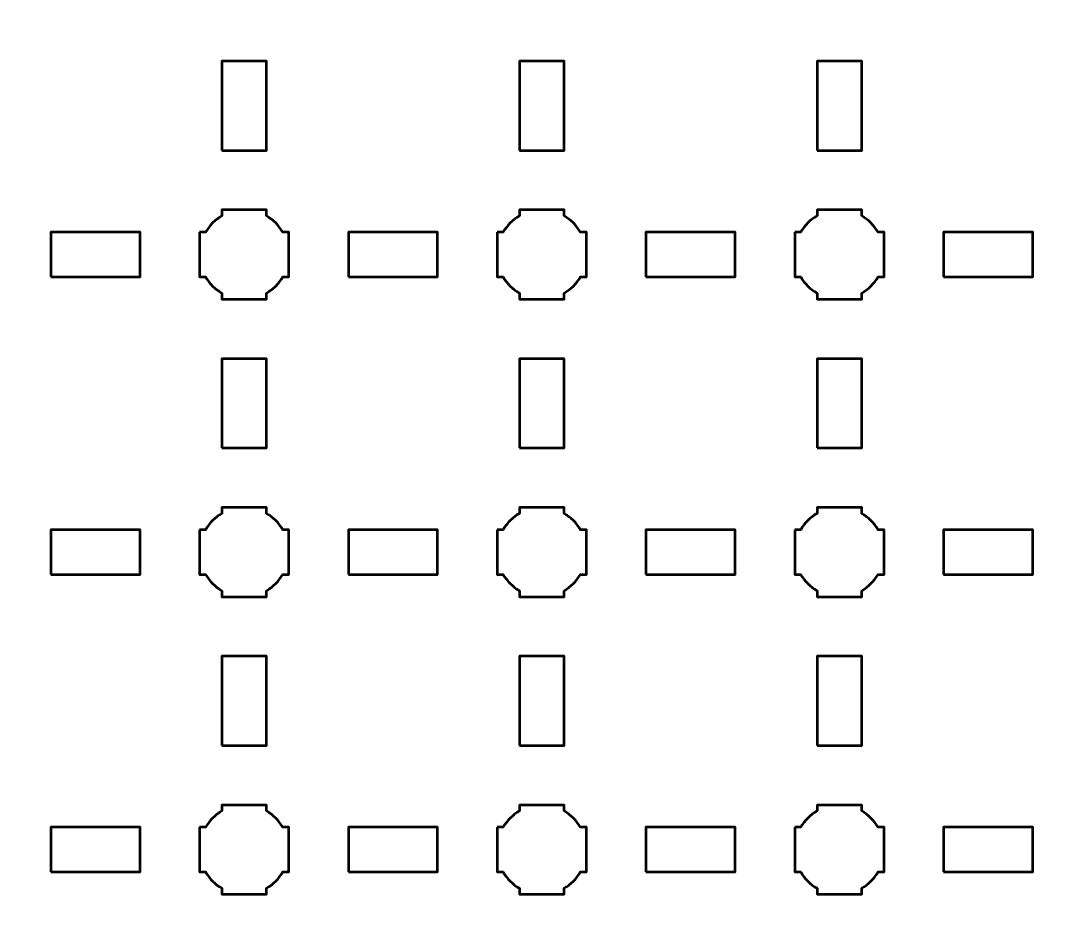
# Model space of a CAD drawing. Header units: centimetres. Extents: x -40.1 to 19.1, y -39.5 to 9.8.
# Drawn here: x -11 to -3.95, y -27.35 to -21.28 of the extents above; entities that cross this region are included whole.
import ezdxf

# ---------------------------------------------------------------- set-up
doc = ezdxf.new("R2010")
doc.units = ezdxf.units.CM
doc.header["$MEASUREMENT"] = 0
doc.layers.add('Layer 1', color=7, linetype='Continuous')

msp = doc.modelspace()

# ---------------------------------------------------------------- linework, layer by layer
at = {"layer": 'Layer 1', "lineweight": 53}
for points in [[(-9.65, -22.15), (-9.35, -22.15), (-9.35, -21.55), (-9.65, -21.55), (-9.65, -22.15)], [(-7.65, -22.15), (-7.35, -22.15), (-7.35, -21.55), (-7.65, -21.55), (-7.65, -22.15)], [(-5.65, -22.15), (-5.35, -22.15), (-5.35, -21.55), (-5.65, -21.55), (-5.65, -22.15)], [(-10.8, -23), (-10.2, -23), (-10.2, -22.7), (-10.8, -22.7), (-10.8, -23)], [(-8.8, -23), (-8.2, -23), (-8.2, -22.7), (-8.8, -22.7), (-8.8, -23)], [(-6.8, -23), (-6.2, -23), (-6.2, -22.7), (-6.8, -22.7), (-6.8, -23)], [(-4.8, -23), (-4.2, -23), (-4.2, -22.7), (-4.8, -22.7), (-4.8, -23)], [(-9.65, -24.15), (-9.35, -24.15), (-9.35, -23.55), (-9.65, -23.55), (-9.65, -24.15)], [(-7.65, -24.15), (-7.35, -24.15), (-7.35, -23.55), (-7.65, -23.55), (-7.65, -24.15)], [(-5.65, -24.15), (-5.35, -24.15), (-5.35, -23.55), (-5.65, -23.55), (-5.65, -24.15)], [(-10.8, -25), (-10.2, -25), (-10.2, -24.7), (-10.8, -24.7), (-10.8, -25)], [(-8.8, -25), (-8.2, -25), (-8.2, -24.7), (-8.8, -24.7), (-8.8, -25)], [(-6.8, -25), (-6.2, -25), (-6.2, -24.7), (-6.8, -24.7), (-6.8, -25)], [(-4.8, -25), (-4.2, -25), (-4.2, -24.7), (-4.8, -24.7), (-4.8, -25)], [(-9.65, -26.15), (-9.35, -26.15), (-9.35, -25.55), (-9.65, -25.55), (-9.65, -26.15)], [(-7.65, -26.15), (-7.35, -26.15), (-7.35, -25.55), (-7.65, -25.55), (-7.65, -26.15)], [(-5.65, -26.15), (-5.35, -26.15), (-5.35, -25.55), (-5.65, -25.55), (-5.65, -26.15)], [(-10.8, -27), (-10.2, -27), (-10.2, -26.7), (-10.8, -26.7), (-10.8, -27)], [(-8.8, -27), (-8.2, -27), (-8.2, -26.7), (-8.8, -26.7), (-8.8, -27)], [(-6.8, -27), (-6.2, -27), (-6.2, -26.7), (-6.8, -26.7), (-6.8, -27)], [(-4.8, -27), (-4.2, -27), (-4.2, -26.7), (-4.8, -26.7), (-4.8, -27)]]:
    msp.add_lwpolyline(points, close=True, dxfattribs=at)
for points, knots in [([(-40.15, -39), (-40.15, -39), (-40.15, 9.3), (-40.15, 9.3), (-40.15, 9.3), (-40.15, 9.57609), (-39.92609, 9.8), (-39.65, 9.8), (-39.65, 9.8), (-39.65, 9.8), (18.65, 9.8), (18.65, 9.8), (18.65, 9.8), (18.92609, 9.8), (19.15, 9.57609), (19.15, 9.3), (19.15, 9.3), (19.15, 9.3), (19.15, -39), (19.15, -39), (19.15, -39), (19.15, -39.27609), (18.92609, -39.5), (18.65, -39.5), (18.65, -39.5), (18.65, -39.5), (-39.65, -39.5), (-39.65, -39.5), (-39.65, -39.5), (-39.92609, -39.5), (-40.15, -39.27609), (-40.15, -39)], [0, 0, 0, 0, 0.125, 0.125, 0.125, 0.125, 0.25, 0.25, 0.25, 0.25, 0.375, 0.375, 0.375, 0.375, 0.5, 0.5, 0.5, 0.5, 0.625, 0.625, 0.625, 0.625, 0.75, 0.75, 0.75, 0.75, 0.875, 0.875, 0.875, 0.875, 1, 1, 1, 1]), ([(-9.8, -22.7), (-9.8, -22.7), (-9.75985, -22.7), (-9.75985, -22.7), (-9.75985, -22.7), (-9.7335, -22.65447), (-9.69553, -22.6165), (-9.65, -22.59015), (-9.65, -22.59015), (-9.65, -22.59015), (-9.65, -22.55), (-9.65, -22.55), (-9.65, -22.55), (-9.65, -22.55), (-9.5, -22.55), (-9.5, -22.55), (-9.5, -22.55), (-9.5, -22.55), (-9.35, -22.55), (-9.35, -22.55), (-9.35, -22.55), (-9.35, -22.55), (-9.35, -22.59015), (-9.35, -22.59015), (-9.35, -22.59015), (-9.30447, -22.6165), (-9.2665, -22.65447), (-9.24015, -22.7), (-9.24015, -22.7), (-9.24015, -22.7), (-9.2, -22.7), (-9.2, -22.7), (-9.2, -22.7), (-9.2, -22.7), (-9.2, -22.85), (-9.2, -22.85), (-9.2, -22.85), (-9.2, -22.85), (-9.2, -23), (-9.2, -23), (-9.2, -23), (-9.2, -23), (-9.24015, -23), (-9.24015, -23), (-9.24015, -23), (-9.2665, -23.04553), (-9.30447, -23.0835), (-9.35, -23.10985), (-9.35, -23.10985), (-9.35, -23.10985), (-9.35, -23.15), (-9.35, -23.15), (-9.35, -23.15), (-9.35, -23.15), (-9.5, -23.15), (-9.5, -23.15), (-9.5, -23.15), (-9.5, -23.15), (-9.65, -23.15), (-9.65, -23.15), (-9.65, -23.15), (-9.65, -23.15), (-9.65, -23.10985), (-9.65, -23.10985), (-9.65, -23.10985), (-9.69553, -23.0835), (-9.7335, -23.04553), (-9.75985, -23), (-9.75985, -23), (-9.75985, -23), (-9.8, -23), (-9.8, -23), (-9.8, -23), (-9.8, -23), (-9.8, -22.85), (-9.8, -22.85), (-9.8, -22.85), (-9.8, -22.85), (-9.8, -22.7), (-9.8, -22.7)], [0, 0, 0, 0, 0.05, 0.05, 0.05, 0.05, 0.1, 0.1, 0.1, 0.1, 0.15, 0.15, 0.15, 0.15, 0.2, 0.2, 0.2, 0.2, 0.25, 0.25, 0.25, 0.25, 0.3, 0.3, 0.3, 0.3, 0.35, 0.35, 0.35, 0.35, 0.4, 0.4, 0.4, 0.4, 0.45, 0.45, 0.45, 0.45, 0.5, 0.5, 0.5, 0.5, 0.55, 0.55, 0.55, 0.55, 0.6, 0.6, 0.6, 0.6, 0.65, 0.65, 0.65, 0.65, 0.7, 0.7, 0.7, 0.7, 0.75, 0.75, 0.75, 0.75, 0.8, 0.8, 0.8, 0.8, 0.85, 0.85, 0.85, 0.85, 0.9, 0.9, 0.9, 0.9, 0.95, 0.95, 0.95, 0.95, 1, 1, 1, 1]), ([(-7.8, -22.7), (-7.8, -22.7), (-7.75985, -22.7), (-7.75985, -22.7), (-7.75985, -22.7), (-7.7335, -22.65447), (-7.69553, -22.6165), (-7.65, -22.59015), (-7.65, -22.59015), (-7.65, -22.59015), (-7.65, -22.55), (-7.65, -22.55), (-7.65, -22.55), (-7.65, -22.55), (-7.5, -22.55), (-7.5, -22.55), (-7.5, -22.55), (-7.5, -22.55), (-7.35, -22.55), (-7.35, -22.55), (-7.35, -22.55), (-7.35, -22.55), (-7.35, -22.59015), (-7.35, -22.59015), (-7.35, -22.59015), (-7.30447, -22.6165), (-7.2665, -22.65447), (-7.24015, -22.7), (-7.24015, -22.7), (-7.24015, -22.7), (-7.2, -22.7), (-7.2, -22.7), (-7.2, -22.7), (-7.2, -22.7), (-7.2, -22.85), (-7.2, -22.85), (-7.2, -22.85), (-7.2, -22.85), (-7.2, -23), (-7.2, -23), (-7.2, -23), (-7.2, -23), (-7.24015, -23), (-7.24015, -23), (-7.24015, -23), (-7.2665, -23.04553), (-7.30447, -23.0835), (-7.35, -23.10985), (-7.35, -23.10985), (-7.35, -23.10985), (-7.35, -23.15), (-7.35, -23.15), (-7.35, -23.15), (-7.35, -23.15), (-7.5, -23.15), (-7.5, -23.15), (-7.5, -23.15), (-7.5, -23.15), (-7.65, -23.15), (-7.65, -23.15), (-7.65, -23.15), (-7.65, -23.15), (-7.65, -23.10985), (-7.65, -23.10985), (-7.65, -23.10985), (-7.69553, -23.0835), (-7.7335, -23.04553), (-7.75985, -23), (-7.75985, -23), (-7.75985, -23), (-7.8, -23), (-7.8, -23), (-7.8, -23), (-7.8, -23), (-7.8, -22.85), (-7.8, -22.85), (-7.8, -22.85), (-7.8, -22.85), (-7.8, -22.7), (-7.8, -22.7)], [0, 0, 0, 0, 0.05, 0.05, 0.05, 0.05, 0.1, 0.1, 0.1, 0.1, 0.15, 0.15, 0.15, 0.15, 0.2, 0.2, 0.2, 0.2, 0.25, 0.25, 0.25, 0.25, 0.3, 0.3, 0.3, 0.3, 0.35, 0.35, 0.35, 0.35, 0.4, 0.4, 0.4, 0.4, 0.45, 0.45, 0.45, 0.45, 0.5, 0.5, 0.5, 0.5, 0.55, 0.55, 0.55, 0.55, 0.6, 0.6, 0.6, 0.6, 0.65, 0.65, 0.65, 0.65, 0.7, 0.7, 0.7, 0.7, 0.75, 0.75, 0.75, 0.75, 0.8, 0.8, 0.8, 0.8, 0.85, 0.85, 0.85, 0.85, 0.9, 0.9, 0.9, 0.9, 0.95, 0.95, 0.95, 0.95, 1, 1, 1, 1]), ([(-5.8, -22.7), (-5.8, -22.7), (-5.75985, -22.7), (-5.75985, -22.7), (-5.75985, -22.7), (-5.7335, -22.65447), (-5.69553, -22.6165), (-5.65, -22.59015), (-5.65, -22.59015), (-5.65, -22.59015), (-5.65, -22.55), (-5.65, -22.55), (-5.65, -22.55), (-5.65, -22.55), (-5.5, -22.55), (-5.5, -22.55), (-5.5, -22.55), (-5.5, -22.55), (-5.35, -22.55), (-5.35, -22.55), (-5.35, -22.55), (-5.35, -22.55), (-5.35, -22.59015), (-5.35, -22.59015), (-5.35, -22.59015), (-5.30447, -22.6165), (-5.2665, -22.65447), (-5.24015, -22.7), (-5.24015, -22.7), (-5.24015, -22.7), (-5.2, -22.7), (-5.2, -22.7), (-5.2, -22.7), (-5.2, -22.7), (-5.2, -22.85), (-5.2, -22.85), (-5.2, -22.85), (-5.2, -22.85), (-5.2, -23), (-5.2, -23), (-5.2, -23), (-5.2, -23), (-5.24015, -23), (-5.24015, -23), (-5.24015, -23), (-5.2665, -23.04553), (-5.30447, -23.0835), (-5.35, -23.10985), (-5.35, -23.10985), (-5.35, -23.10985), (-5.35, -23.15), (-5.35, -23.15), (-5.35, -23.15), (-5.35, -23.15), (-5.5, -23.15), (-5.5, -23.15), (-5.5, -23.15), (-5.5, -23.15), (-5.65, -23.15), (-5.65, -23.15), (-5.65, -23.15), (-5.65, -23.15), (-5.65, -23.10985), (-5.65, -23.10985), (-5.65, -23.10985), (-5.69553, -23.0835), (-5.7335, -23.04553), (-5.75985, -23), (-5.75985, -23), (-5.75985, -23), (-5.8, -23), (-5.8, -23), (-5.8, -23), (-5.8, -23), (-5.8, -22.85), (-5.8, -22.85), (-5.8, -22.85), (-5.8, -22.85), (-5.8, -22.7), (-5.8, -22.7)], [0, 0, 0, 0, 0.05, 0.05, 0.05, 0.05, 0.1, 0.1, 0.1, 0.1, 0.15, 0.15, 0.15, 0.15, 0.2, 0.2, 0.2, 0.2, 0.25, 0.25, 0.25, 0.25, 0.3, 0.3, 0.3, 0.3, 0.35, 0.35, 0.35, 0.35, 0.4, 0.4, 0.4, 0.4, 0.45, 0.45, 0.45, 0.45, 0.5, 0.5, 0.5, 0.5, 0.55, 0.55, 0.55, 0.55, 0.6, 0.6, 0.6, 0.6, 0.65, 0.65, 0.65, 0.65, 0.7, 0.7, 0.7, 0.7, 0.75, 0.75, 0.75, 0.75, 0.8, 0.8, 0.8, 0.8, 0.85, 0.85, 0.85, 0.85, 0.9, 0.9, 0.9, 0.9, 0.95, 0.95, 0.95, 0.95, 1, 1, 1, 1]), ([(-9.8, -24.7), (-9.8, -24.7), (-9.75985, -24.7), (-9.75985, -24.7), (-9.75985, -24.7), (-9.7335, -24.65447), (-9.69553, -24.6165), (-9.65, -24.59015), (-9.65, -24.59015), (-9.65, -24.59015), (-9.65, -24.55), (-9.65, -24.55), (-9.65, -24.55), (-9.65, -24.55), (-9.5, -24.55), (-9.5, -24.55), (-9.5, -24.55), (-9.5, -24.55), (-9.35, -24.55), (-9.35, -24.55), (-9.35, -24.55), (-9.35, -24.55), (-9.35, -24.59015), (-9.35, -24.59015), (-9.35, -24.59015), (-9.30447, -24.6165), (-9.2665, -24.65447), (-9.24015, -24.7), (-9.24015, -24.7), (-9.24015, -24.7), (-9.2, -24.7), (-9.2, -24.7), (-9.2, -24.7), (-9.2, -24.7), (-9.2, -24.85), (-9.2, -24.85), (-9.2, -24.85), (-9.2, -24.85), (-9.2, -25), (-9.2, -25), (-9.2, -25), (-9.2, -25), (-9.24015, -25), (-9.24015, -25), (-9.24015, -25), (-9.2665, -25.04553), (-9.30447, -25.0835), (-9.35, -25.10985), (-9.35, -25.10985), (-9.35, -25.10985), (-9.35, -25.15), (-9.35, -25.15), (-9.35, -25.15), (-9.35, -25.15), (-9.5, -25.15), (-9.5, -25.15), (-9.5, -25.15), (-9.5, -25.15), (-9.65, -25.15), (-9.65, -25.15), (-9.65, -25.15), (-9.65, -25.15), (-9.65, -25.10985), (-9.65, -25.10985), (-9.65, -25.10985), (-9.69553, -25.0835), (-9.7335, -25.04553), (-9.75985, -25), (-9.75985, -25), (-9.75985, -25), (-9.8, -25), (-9.8, -25), (-9.8, -25), (-9.8, -25), (-9.8, -24.85), (-9.8, -24.85), (-9.8, -24.85), (-9.8, -24.85), (-9.8, -24.7), (-9.8, -24.7)], [0, 0, 0, 0, 0.05, 0.05, 0.05, 0.05, 0.1, 0.1, 0.1, 0.1, 0.15, 0.15, 0.15, 0.15, 0.2, 0.2, 0.2, 0.2, 0.25, 0.25, 0.25, 0.25, 0.3, 0.3, 0.3, 0.3, 0.35, 0.35, 0.35, 0.35, 0.4, 0.4, 0.4, 0.4, 0.45, 0.45, 0.45, 0.45, 0.5, 0.5, 0.5, 0.5, 0.55, 0.55, 0.55, 0.55, 0.6, 0.6, 0.6, 0.6, 0.65, 0.65, 0.65, 0.65, 0.7, 0.7, 0.7, 0.7, 0.75, 0.75, 0.75, 0.75, 0.8, 0.8, 0.8, 0.8, 0.85, 0.85, 0.85, 0.85, 0.9, 0.9, 0.9, 0.9, 0.95, 0.95, 0.95, 0.95, 1, 1, 1, 1]), ([(-7.8, -24.7), (-7.8, -24.7), (-7.75985, -24.7), (-7.75985, -24.7), (-7.75985, -24.7), (-7.7335, -24.65447), (-7.69553, -24.6165), (-7.65, -24.59015), (-7.65, -24.59015), (-7.65, -24.59015), (-7.65, -24.55), (-7.65, -24.55), (-7.65, -24.55), (-7.65, -24.55), (-7.5, -24.55), (-7.5, -24.55), (-7.5, -24.55), (-7.5, -24.55), (-7.35, -24.55), (-7.35, -24.55), (-7.35, -24.55), (-7.35, -24.55), (-7.35, -24.59015), (-7.35, -24.59015), (-7.35, -24.59015), (-7.30447, -24.6165), (-7.2665, -24.65447), (-7.24015, -24.7), (-7.24015, -24.7), (-7.24015, -24.7), (-7.2, -24.7), (-7.2, -24.7), (-7.2, -24.7), (-7.2, -24.7), (-7.2, -24.85), (-7.2, -24.85), (-7.2, -24.85), (-7.2, -24.85), (-7.2, -25), (-7.2, -25), (-7.2, -25), (-7.2, -25), (-7.24015, -25), (-7.24015, -25), (-7.24015, -25), (-7.2665, -25.04553), (-7.30447, -25.0835), (-7.35, -25.10985), (-7.35, -25.10985), (-7.35, -25.10985), (-7.35, -25.15), (-7.35, -25.15), (-7.35, -25.15), (-7.35, -25.15), (-7.5, -25.15), (-7.5, -25.15), (-7.5, -25.15), (-7.5, -25.15), (-7.65, -25.15), (-7.65, -25.15), (-7.65, -25.15), (-7.65, -25.15), (-7.65, -25.10985), (-7.65, -25.10985), (-7.65, -25.10985), (-7.69553, -25.0835), (-7.7335, -25.04553), (-7.75985, -25), (-7.75985, -25), (-7.75985, -25), (-7.8, -25), (-7.8, -25), (-7.8, -25), (-7.8, -25), (-7.8, -24.85), (-7.8, -24.85), (-7.8, -24.85), (-7.8, -24.85), (-7.8, -24.7), (-7.8, -24.7)], [0, 0, 0, 0, 0.05, 0.05, 0.05, 0.05, 0.1, 0.1, 0.1, 0.1, 0.15, 0.15, 0.15, 0.15, 0.2, 0.2, 0.2, 0.2, 0.25, 0.25, 0.25, 0.25, 0.3, 0.3, 0.3, 0.3, 0.35, 0.35, 0.35, 0.35, 0.4, 0.4, 0.4, 0.4, 0.45, 0.45, 0.45, 0.45, 0.5, 0.5, 0.5, 0.5, 0.55, 0.55, 0.55, 0.55, 0.6, 0.6, 0.6, 0.6, 0.65, 0.65, 0.65, 0.65, 0.7, 0.7, 0.7, 0.7, 0.75, 0.75, 0.75, 0.75, 0.8, 0.8, 0.8, 0.8, 0.85, 0.85, 0.85, 0.85, 0.9, 0.9, 0.9, 0.9, 0.95, 0.95, 0.95, 0.95, 1, 1, 1, 1]), ([(-5.8, -24.7), (-5.8, -24.7), (-5.75985, -24.7), (-5.75985, -24.7), (-5.75985, -24.7), (-5.7335, -24.65447), (-5.69553, -24.6165), (-5.65, -24.59015), (-5.65, -24.59015), (-5.65, -24.59015), (-5.65, -24.55), (-5.65, -24.55), (-5.65, -24.55), (-5.65, -24.55), (-5.5, -24.55), (-5.5, -24.55), (-5.5, -24.55), (-5.5, -24.55), (-5.35, -24.55), (-5.35, -24.55), (-5.35, -24.55), (-5.35, -24.55), (-5.35, -24.59015), (-5.35, -24.59015), (-5.35, -24.59015), (-5.30447, -24.6165), (-5.2665, -24.65447), (-5.24015, -24.7), (-5.24015, -24.7), (-5.24015, -24.7), (-5.2, -24.7), (-5.2, -24.7), (-5.2, -24.7), (-5.2, -24.7), (-5.2, -24.85), (-5.2, -24.85), (-5.2, -24.85), (-5.2, -24.85), (-5.2, -25), (-5.2, -25), (-5.2, -25), (-5.2, -25), (-5.24015, -25), (-5.24015, -25), (-5.24015, -25), (-5.2665, -25.04553), (-5.30447, -25.0835), (-5.35, -25.10985), (-5.35, -25.10985), (-5.35, -25.10985), (-5.35, -25.15), (-5.35, -25.15), (-5.35, -25.15), (-5.35, -25.15), (-5.5, -25.15), (-5.5, -25.15), (-5.5, -25.15), (-5.5, -25.15), (-5.65, -25.15), (-5.65, -25.15), (-5.65, -25.15), (-5.65, -25.15), (-5.65, -25.10985), (-5.65, -25.10985), (-5.65, -25.10985), (-5.69553, -25.0835), (-5.7335, -25.04553), (-5.75985, -25), (-5.75985, -25), (-5.75985, -25), (-5.8, -25), (-5.8, -25), (-5.8, -25), (-5.8, -25), (-5.8, -24.85), (-5.8, -24.85), (-5.8, -24.85), (-5.8, -24.85), (-5.8, -24.7), (-5.8, -24.7)], [0, 0, 0, 0, 0.05, 0.05, 0.05, 0.05, 0.1, 0.1, 0.1, 0.1, 0.15, 0.15, 0.15, 0.15, 0.2, 0.2, 0.2, 0.2, 0.25, 0.25, 0.25, 0.25, 0.3, 0.3, 0.3, 0.3, 0.35, 0.35, 0.35, 0.35, 0.4, 0.4, 0.4, 0.4, 0.45, 0.45, 0.45, 0.45, 0.5, 0.5, 0.5, 0.5, 0.55, 0.55, 0.55, 0.55, 0.6, 0.6, 0.6, 0.6, 0.65, 0.65, 0.65, 0.65, 0.7, 0.7, 0.7, 0.7, 0.75, 0.75, 0.75, 0.75, 0.8, 0.8, 0.8, 0.8, 0.85, 0.85, 0.85, 0.85, 0.9, 0.9, 0.9, 0.9, 0.95, 0.95, 0.95, 0.95, 1, 1, 1, 1]), ([(-9.8, -26.7), (-9.8, -26.7), (-9.75985, -26.7), (-9.75985, -26.7), (-9.75985, -26.7), (-9.7335, -26.65447), (-9.69553, -26.6165), (-9.65, -26.59015), (-9.65, -26.59015), (-9.65, -26.59015), (-9.65, -26.55), (-9.65, -26.55), (-9.65, -26.55), (-9.65, -26.55), (-9.5, -26.55), (-9.5, -26.55), (-9.5, -26.55), (-9.5, -26.55), (-9.35, -26.55), (-9.35, -26.55), (-9.35, -26.55), (-9.35, -26.55), (-9.35, -26.59015), (-9.35, -26.59015), (-9.35, -26.59015), (-9.30447, -26.6165), (-9.2665, -26.65447), (-9.24015, -26.7), (-9.24015, -26.7), (-9.24015, -26.7), (-9.2, -26.7), (-9.2, -26.7), (-9.2, -26.7), (-9.2, -26.7), (-9.2, -26.85), (-9.2, -26.85), (-9.2, -26.85), (-9.2, -26.85), (-9.2, -27), (-9.2, -27), (-9.2, -27), (-9.2, -27), (-9.24015, -27), (-9.24015, -27), (-9.24015, -27), (-9.2665, -27.04553), (-9.30447, -27.0835), (-9.35, -27.10985), (-9.35, -27.10985), (-9.35, -27.10985), (-9.35, -27.15), (-9.35, -27.15), (-9.35, -27.15), (-9.35, -27.15), (-9.5, -27.15), (-9.5, -27.15), (-9.5, -27.15), (-9.5, -27.15), (-9.65, -27.15), (-9.65, -27.15), (-9.65, -27.15), (-9.65, -27.15), (-9.65, -27.10985), (-9.65, -27.10985), (-9.65, -27.10985), (-9.69553, -27.0835), (-9.7335, -27.04553), (-9.75985, -27), (-9.75985, -27), (-9.75985, -27), (-9.8, -27), (-9.8, -27), (-9.8, -27), (-9.8, -27), (-9.8, -26.85), (-9.8, -26.85), (-9.8, -26.85), (-9.8, -26.85), (-9.8, -26.7), (-9.8, -26.7)], [0, 0, 0, 0, 0.05, 0.05, 0.05, 0.05, 0.1, 0.1, 0.1, 0.1, 0.15, 0.15, 0.15, 0.15, 0.2, 0.2, 0.2, 0.2, 0.25, 0.25, 0.25, 0.25, 0.3, 0.3, 0.3, 0.3, 0.35, 0.35, 0.35, 0.35, 0.4, 0.4, 0.4, 0.4, 0.45, 0.45, 0.45, 0.45, 0.5, 0.5, 0.5, 0.5, 0.55, 0.55, 0.55, 0.55, 0.6, 0.6, 0.6, 0.6, 0.65, 0.65, 0.65, 0.65, 0.7, 0.7, 0.7, 0.7, 0.75, 0.75, 0.75, 0.75, 0.8, 0.8, 0.8, 0.8, 0.85, 0.85, 0.85, 0.85, 0.9, 0.9, 0.9, 0.9, 0.95, 0.95, 0.95, 0.95, 1, 1, 1, 1]), ([(-7.8, -26.7), (-7.8, -26.7), (-7.75985, -26.7), (-7.75985, -26.7), (-7.75985, -26.7), (-7.7335, -26.65447), (-7.69553, -26.6165), (-7.65, -26.59015), (-7.65, -26.59015), (-7.65, -26.59015), (-7.65, -26.55), (-7.65, -26.55), (-7.65, -26.55), (-7.65, -26.55), (-7.5, -26.55), (-7.5, -26.55), (-7.5, -26.55), (-7.5, -26.55), (-7.35, -26.55), (-7.35, -26.55), (-7.35, -26.55), (-7.35, -26.55), (-7.35, -26.59015), (-7.35, -26.59015), (-7.35, -26.59015), (-7.30447, -26.6165), (-7.2665, -26.65447), (-7.24015, -26.7), (-7.24015, -26.7), (-7.24015, -26.7), (-7.2, -26.7), (-7.2, -26.7), (-7.2, -26.7), (-7.2, -26.7), (-7.2, -26.85), (-7.2, -26.85), (-7.2, -26.85), (-7.2, -26.85), (-7.2, -27), (-7.2, -27), (-7.2, -27), (-7.2, -27), (-7.24015, -27), (-7.24015, -27), (-7.24015, -27), (-7.2665, -27.04553), (-7.30447, -27.0835), (-7.35, -27.10985), (-7.35, -27.10985), (-7.35, -27.10985), (-7.35, -27.15), (-7.35, -27.15), (-7.35, -27.15), (-7.35, -27.15), (-7.5, -27.15), (-7.5, -27.15), (-7.5, -27.15), (-7.5, -27.15), (-7.65, -27.15), (-7.65, -27.15), (-7.65, -27.15), (-7.65, -27.15), (-7.65, -27.10985), (-7.65, -27.10985), (-7.65, -27.10985), (-7.69553, -27.0835), (-7.7335, -27.04553), (-7.75985, -27), (-7.75985, -27), (-7.75985, -27), (-7.8, -27), (-7.8, -27), (-7.8, -27), (-7.8, -27), (-7.8, -26.85), (-7.8, -26.85), (-7.8, -26.85), (-7.8, -26.85), (-7.8, -26.7), (-7.8, -26.7)], [0, 0, 0, 0, 0.05, 0.05, 0.05, 0.05, 0.1, 0.1, 0.1, 0.1, 0.15, 0.15, 0.15, 0.15, 0.2, 0.2, 0.2, 0.2, 0.25, 0.25, 0.25, 0.25, 0.3, 0.3, 0.3, 0.3, 0.35, 0.35, 0.35, 0.35, 0.4, 0.4, 0.4, 0.4, 0.45, 0.45, 0.45, 0.45, 0.5, 0.5, 0.5, 0.5, 0.55, 0.55, 0.55, 0.55, 0.6, 0.6, 0.6, 0.6, 0.65, 0.65, 0.65, 0.65, 0.7, 0.7, 0.7, 0.7, 0.75, 0.75, 0.75, 0.75, 0.8, 0.8, 0.8, 0.8, 0.85, 0.85, 0.85, 0.85, 0.9, 0.9, 0.9, 0.9, 0.95, 0.95, 0.95, 0.95, 1, 1, 1, 1]), ([(-5.8, -26.7), (-5.8, -26.7), (-5.75985, -26.7), (-5.75985, -26.7), (-5.75985, -26.7), (-5.7335, -26.65447), (-5.69553, -26.6165), (-5.65, -26.59015), (-5.65, -26.59015), (-5.65, -26.59015), (-5.65, -26.55), (-5.65, -26.55), (-5.65, -26.55), (-5.65, -26.55), (-5.5, -26.55), (-5.5, -26.55), (-5.5, -26.55), (-5.5, -26.55), (-5.35, -26.55), (-5.35, -26.55), (-5.35, -26.55), (-5.35, -26.55), (-5.35, -26.59015), (-5.35, -26.59015), (-5.35, -26.59015), (-5.30447, -26.6165), (-5.2665, -26.65447), (-5.24015, -26.7), (-5.24015, -26.7), (-5.24015, -26.7), (-5.2, -26.7), (-5.2, -26.7), (-5.2, -26.7), (-5.2, -26.7), (-5.2, -26.85), (-5.2, -26.85), (-5.2, -26.85), (-5.2, -26.85), (-5.2, -27), (-5.2, -27), (-5.2, -27), (-5.2, -27), (-5.24015, -27), (-5.24015, -27), (-5.24015, -27), (-5.2665, -27.04553), (-5.30447, -27.0835), (-5.35, -27.10985), (-5.35, -27.10985), (-5.35, -27.10985), (-5.35, -27.15), (-5.35, -27.15), (-5.35, -27.15), (-5.35, -27.15), (-5.5, -27.15), (-5.5, -27.15), (-5.5, -27.15), (-5.5, -27.15), (-5.65, -27.15), (-5.65, -27.15), (-5.65, -27.15), (-5.65, -27.15), (-5.65, -27.10985), (-5.65, -27.10985), (-5.65, -27.10985), (-5.69553, -27.0835), (-5.7335, -27.04553), (-5.75985, -27), (-5.75985, -27), (-5.75985, -27), (-5.8, -27), (-5.8, -27), (-5.8, -27), (-5.8, -27), (-5.8, -26.85), (-5.8, -26.85), (-5.8, -26.85), (-5.8, -26.85), (-5.8, -26.7), (-5.8, -26.7)], [0, 0, 0, 0, 0.05, 0.05, 0.05, 0.05, 0.1, 0.1, 0.1, 0.1, 0.15, 0.15, 0.15, 0.15, 0.2, 0.2, 0.2, 0.2, 0.25, 0.25, 0.25, 0.25, 0.3, 0.3, 0.3, 0.3, 0.35, 0.35, 0.35, 0.35, 0.4, 0.4, 0.4, 0.4, 0.45, 0.45, 0.45, 0.45, 0.5, 0.5, 0.5, 0.5, 0.55, 0.55, 0.55, 0.55, 0.6, 0.6, 0.6, 0.6, 0.65, 0.65, 0.65, 0.65, 0.7, 0.7, 0.7, 0.7, 0.75, 0.75, 0.75, 0.75, 0.8, 0.8, 0.8, 0.8, 0.85, 0.85, 0.85, 0.85, 0.9, 0.9, 0.9, 0.9, 0.95, 0.95, 0.95, 0.95, 1, 1, 1, 1])]:
    msp.add_open_spline(points, degree=3, knots=knots, dxfattribs=at)

doc.saveas('drawing.dxf')
